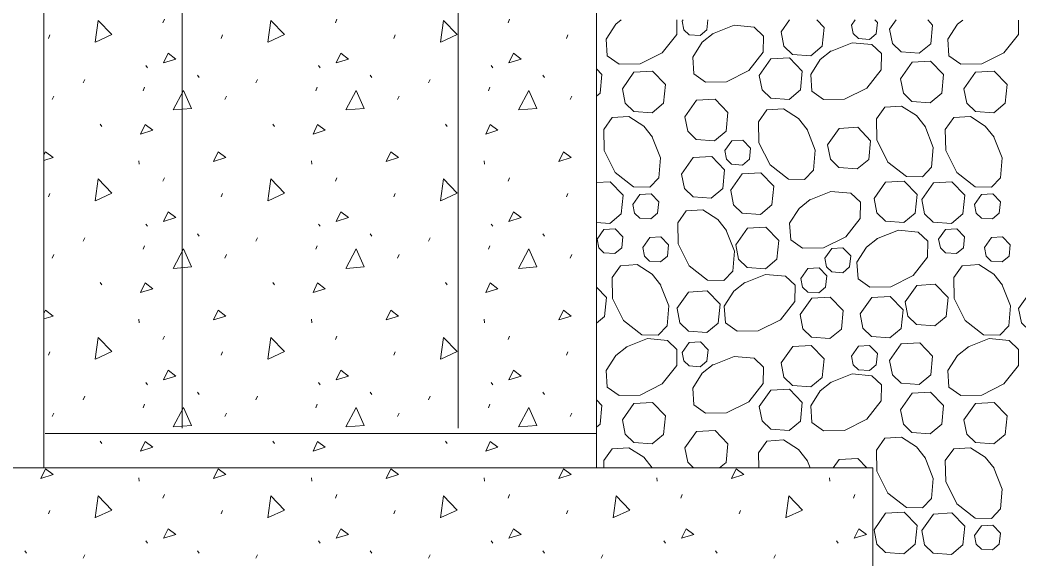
# Model space of a CAD drawing. Header units: inches. Extents: x -4443104 to -4439086, y 793046 to 798506.
# Drawn here: x -4442344.54 to -4442315.61, y 793235.86 to 793251.49 of the extents above; entities that cross this region are included whole.
import ezdxf

# ---------------------------------------------------------------- set-up
doc = ezdxf.new("R2010")
doc.units = ezdxf.units.IN
doc.header["$MEASUREMENT"] = 0
doc.layers.add('Level 1', color=7, linetype='Continuous', lineweight=0)
doc.layers.add('Level 3', color=7, linetype='Continuous', lineweight=0)

msp = doc.modelspace()

# ---------------------------------------------------------------- linework, layer by layer
at = {"layer": 'Level 1', "color": 7, "linetype": 'Continuous', "lineweight": 13}
for p, q in [((-4442340.4074, 793251.4129), (-4442340.363, 793251.5129)), ((-4442335.4074, 793251.4129), (-4442335.363, 793251.5129)), ((-4442330.4074, 793251.4129), (-4442330.363, 793251.5129)), ((-4442343.7203, 793250.9578), (-4442343.6758, 793251.0578)), ((-4442338.7203, 793250.9578), (-4442338.6758, 793251.0578)), ((-4442333.7203, 793250.9578), (-4442333.6758, 793251.0578)), ((-4442328.7203, 793250.9578), (-4442328.6758, 793251.0578)), ((-4442340.8944, 793250.17), (-4442340.8499, 793250.1034)), ((-4442335.8944, 793250.17), (-4442335.8499, 793250.1034)), ((-4442330.8944, 793250.17), (-4442330.8499, 793250.1034)), ((-4442342.7101, 793249.6703), (-4442342.6656, 793249.7702)), ((-4442339.3991, 793249.8875), (-4442339.3548, 793249.8209)), ((-4442337.7101, 793249.6703), (-4442337.6656, 793249.7702)), ((-4442334.3991, 793249.8875), (-4442334.3548, 793249.8209)), ((-4442332.7101, 793249.6703), (-4442332.6656, 793249.7702)), ((-4442329.3991, 793249.8875), (-4442329.3548, 793249.8209)), ((-4442340.9785, 793249.4384), (-4442340.934, 793249.5384)), ((-4442335.9785, 793249.4384), (-4442335.934, 793249.5384)), ((-4442330.9785, 793249.4384), (-4442330.934, 793249.5384)), ((-4442343.6093, 793249.1832), (-4442343.5648, 793249.283)), ((-4442338.6093, 793249.1832), (-4442338.5648, 793249.283)), ((-4442333.6093, 793249.1832), (-4442333.5648, 793249.283)), ((-4442328.6093, 793249.1832), (-4442328.5648, 793249.283)), ((-4442342.2216, 793248.4728), (-4442342.1773, 793248.4062)), ((-4442337.2216, 793248.4728), (-4442337.1773, 793248.4062)), ((-4442332.2216, 793248.4728), (-4442332.1773, 793248.4062)), ((-4442341.0995, 793247.4079), (-4442341.0884, 793247.308)), ((-4442336.0995, 793247.4079), (-4442336.0884, 793247.308)), ((-4442331.0995, 793247.4079), (-4442331.0884, 793247.308)), ((-4442340.4074, 793246.8188), (-4442340.363, 793246.9188)), ((-4442335.4074, 793246.8188), (-4442335.363, 793246.9188)), ((-4442330.4074, 793246.8188), (-4442330.363, 793246.9188)), ((-4442343.7203, 793246.3637), (-4442343.6758, 793246.4637)), ((-4442338.7203, 793246.3637), (-4442338.6758, 793246.4637)), ((-4442333.7203, 793246.3637), (-4442333.6758, 793246.4637)), ((-4442328.7203, 793246.3637), (-4442328.6758, 793246.4637)), ((-4442340.8944, 793245.5759), (-4442340.8499, 793245.5093)), ((-4442335.8944, 793245.5759), (-4442335.8499, 793245.5093)), ((-4442330.8944, 793245.5759), (-4442330.8499, 793245.5093)), ((-4442342.7101, 793245.0762), (-4442342.6656, 793245.176)), ((-4442339.3991, 793245.2934), (-4442339.3548, 793245.2268)), ((-4442337.7101, 793245.0762), (-4442337.6656, 793245.176)), ((-4442334.3991, 793245.2934), (-4442334.3548, 793245.2268)), ((-4442332.7101, 793245.0762), (-4442332.6656, 793245.176)), ((-4442329.3991, 793245.2934), (-4442329.3548, 793245.2268)), ((-4442340.9785, 793244.8443), (-4442340.934, 793244.9443)), ((-4442335.9785, 793244.8443), (-4442335.934, 793244.9443)), ((-4442330.9785, 793244.8443), (-4442330.934, 793244.9443)), ((-4442343.6093, 793244.589), (-4442343.5648, 793244.6889)), ((-4442338.6093, 793244.589), (-4442338.5648, 793244.6889)), ((-4442333.6093, 793244.589), (-4442333.5648, 793244.6889)), ((-4442328.6093, 793244.589), (-4442328.5648, 793244.6889)), ((-4442342.2216, 793243.8787), (-4442342.1773, 793243.812)), ((-4442337.2216, 793243.8787), (-4442337.1773, 793243.812)), ((-4442332.2216, 793243.8787), (-4442332.1773, 793243.812)), ((-4442341.0995, 793242.8138), (-4442341.0884, 793242.7139)), ((-4442336.0995, 793242.8138), (-4442336.0884, 793242.7139)), ((-4442331.0995, 793242.8138), (-4442331.0884, 793242.7139)), ((-4442340.4074, 793242.2247), (-4442340.363, 793242.3247)), ((-4442335.4074, 793242.2247), (-4442335.363, 793242.3247)), ((-4442330.4074, 793242.2247), (-4442330.363, 793242.3247)), ((-4442343.7203, 793241.7695), (-4442343.6758, 793241.8695)), ((-4442338.7203, 793241.7695), (-4442338.6758, 793241.8695)), ((-4442333.7203, 793241.7695), (-4442333.6758, 793241.8695)), ((-4442328.7203, 793241.7695), (-4442328.6758, 793241.8695)), ((-4442340.8944, 793240.9818), (-4442340.8499, 793240.9152)), ((-4442335.8944, 793240.9818), (-4442335.8499, 793240.9152)), ((-4442330.8944, 793240.9818), (-4442330.8499, 793240.9152)), ((-4442342.7101, 793240.482), (-4442342.6656, 793240.5819)), ((-4442339.3991, 793240.6993), (-4442339.3548, 793240.6327)), ((-4442337.7101, 793240.482), (-4442337.6656, 793240.5819)), ((-4442334.3991, 793240.6993), (-4442334.3548, 793240.6327)), ((-4442332.7101, 793240.482), (-4442332.6656, 793240.5819)), ((-4442329.3991, 793240.6993), (-4442329.3548, 793240.6327)), ((-4442340.9785, 793240.2502), (-4442340.934, 793240.3502)), ((-4442335.9785, 793240.2502), (-4442335.934, 793240.3502)), ((-4442330.9785, 793240.2502), (-4442330.934, 793240.3502)), ((-4442343.6093, 793239.9949), (-4442343.5648, 793240.0948)), ((-4442338.6093, 793239.9949), (-4442338.5648, 793240.0948)), ((-4442333.6093, 793239.9949), (-4442333.5648, 793240.0948)), ((-4442328.6093, 793239.9949), (-4442328.5648, 793240.0948)), ((-4442342.2216, 793239.2845), (-4442342.1773, 793239.2179)), ((-4442337.2216, 793239.2845), (-4442337.1773, 793239.2179)), ((-4442332.2216, 793239.2845), (-4442332.1773, 793239.2179)), ((-4442341.0995, 793238.2197), (-4442341.0884, 793238.1198)), ((-4442336.0995, 793238.2197), (-4442336.0884, 793238.1198)), ((-4442331.0995, 793238.2197), (-4442331.0884, 793238.1198)), ((-4442326.0995, 793238.2197), (-4442326.0884, 793238.1198)), ((-4442321.0995, 793238.2197), (-4442321.0884, 793238.1198)), ((-4442340.4074, 793237.6305), (-4442340.363, 793237.7305)), ((-4442335.4074, 793237.6305), (-4442335.363, 793237.7305)), ((-4442330.4074, 793237.6305), (-4442330.363, 793237.7305)), ((-4442325.4074, 793237.6305), (-4442325.363, 793237.7305)), ((-4442320.4074, 793237.6305), (-4442320.363, 793237.7305)), ((-4442343.7203, 793237.1754), (-4442343.6758, 793237.2754)), ((-4442338.7203, 793237.1754), (-4442338.6758, 793237.2754)), ((-4442333.7203, 793237.1754), (-4442333.6758, 793237.2754)), ((-4442328.7203, 793237.1754), (-4442328.6758, 793237.2754)), ((-4442323.7203, 793237.1754), (-4442323.6758, 793237.2754)), ((-4442340.8944, 793236.3877), (-4442340.8499, 793236.321)), ((-4442335.8944, 793236.3877), (-4442335.8499, 793236.321)), ((-4442330.8944, 793236.3877), (-4442330.8499, 793236.321)), ((-4442325.8944, 793236.3877), (-4442325.8499, 793236.321)), ((-4442320.8944, 793236.3877), (-4442320.8499, 793236.321)), ((-4442344.3991, 793236.1052), (-4442344.3548, 793236.0385)), ((-4442342.7101, 793235.8879), (-4442342.6656, 793235.9878)), ((-4442339.3991, 793236.1052), (-4442339.3548, 793236.0385)), ((-4442337.7101, 793235.8879), (-4442337.6656, 793235.9878)), ((-4442334.3991, 793236.1052), (-4442334.3548, 793236.0385)), ((-4442332.7101, 793235.8879), (-4442332.6656, 793235.9878)), ((-4442329.3991, 793236.1052), (-4442329.3548, 793236.0385)), ((-4442327.7101, 793235.8879), (-4442327.6656, 793235.9878)), ((-4442324.3991, 793236.1052), (-4442324.3548, 793236.0385)), ((-4442322.7101, 793235.8879), (-4442322.6656, 793235.9878))]:
    msp.add_line(p, q, dxfattribs=at)
at = {"layer": 'Level 1', "color": 7, "linetype": 'Continuous', "lineweight": 13, "flags": 128}
for points in [[(-4442342.3698, 793250.843), (-4442342.2818, 793251.4774), (-4442341.8843, 793251.0669), (-4442342.3594, 793250.8468)], [(-4442337.3698, 793250.843), (-4442337.2818, 793251.4774), (-4442336.8843, 793251.0669), (-4442337.3594, 793250.8468)], [(-4442332.3698, 793250.843), (-4442332.2818, 793251.4774), (-4442331.8843, 793251.0669), (-4442332.3594, 793250.8468)], [(-4442340.3853, 793250.2474), (-4442340.252, 793250.5249), (-4442340.03, 793250.3584), (-4442340.3853, 793250.2474)], [(-4442335.3853, 793250.2474), (-4442335.252, 793250.5249), (-4442335.03, 793250.3584), (-4442335.3853, 793250.2474)], [(-4442330.3853, 793250.2474), (-4442330.252, 793250.5249), (-4442330.03, 793250.3584), (-4442330.3853, 793250.2474)], [(-4442340.1078, 793248.8835), (-4442339.808, 793249.4495), (-4442339.5749, 793248.9279), (-4442340.0966, 793248.8835)], [(-4442335.1078, 793248.8835), (-4442334.808, 793249.4495), (-4442334.5749, 793248.9279), (-4442335.0966, 793248.8835)], [(-4442330.1078, 793248.8835), (-4442329.808, 793249.4495), (-4442329.5749, 793248.9279), (-4442330.0966, 793248.8835)], [(-4442341.0561, 793248.1842), (-4442340.923, 793248.4617), (-4442340.701, 793248.2952), (-4442341.0561, 793248.1842)], [(-4442336.0561, 793248.1842), (-4442335.923, 793248.4617), (-4442335.701, 793248.2952), (-4442336.0561, 793248.1842)], [(-4442331.0561, 793248.1842), (-4442330.923, 793248.4617), (-4442330.701, 793248.2952), (-4442331.0561, 793248.1842)], [(-4442343.8498, 793247.5788), (-4442343.8069, 793247.6682), (-4442343.5849, 793247.5017), (-4442343.8498, 793247.4189)], [(-4442338.94, 793247.3907), (-4442338.8069, 793247.6682), (-4442338.5849, 793247.5017), (-4442338.94, 793247.3907)], [(-4442333.94, 793247.3907), (-4442333.8069, 793247.6682), (-4442333.5849, 793247.5017), (-4442333.94, 793247.3907)], [(-4442328.94, 793247.3907), (-4442328.8069, 793247.6682), (-4442328.5849, 793247.5017), (-4442328.94, 793247.3907)], [(-4442342.3698, 793246.2489), (-4442342.2818, 793246.8833), (-4442341.8843, 793246.4728), (-4442342.3594, 793246.2527)], [(-4442337.3698, 793246.2489), (-4442337.2818, 793246.8833), (-4442336.8843, 793246.4728), (-4442337.3594, 793246.2527)], [(-4442332.3698, 793246.2489), (-4442332.2818, 793246.8833), (-4442331.8843, 793246.4728), (-4442332.3594, 793246.2527)], [(-4442340.3853, 793245.6533), (-4442340.252, 793245.9308), (-4442340.03, 793245.7643), (-4442340.3853, 793245.6533)], [(-4442335.3853, 793245.6533), (-4442335.252, 793245.9308), (-4442335.03, 793245.7643), (-4442335.3853, 793245.6533)], [(-4442330.3853, 793245.6533), (-4442330.252, 793245.9308), (-4442330.03, 793245.7643), (-4442330.3853, 793245.6533)], [(-4442340.1078, 793244.2894), (-4442339.808, 793244.8554), (-4442339.5749, 793244.3338), (-4442340.0966, 793244.2894)], [(-4442335.1078, 793244.2894), (-4442334.808, 793244.8554), (-4442334.5749, 793244.3338), (-4442335.0966, 793244.2894)], [(-4442330.1078, 793244.2894), (-4442329.808, 793244.8554), (-4442329.5749, 793244.3338), (-4442330.0966, 793244.2894)], [(-4442341.0561, 793243.59), (-4442340.923, 793243.8675), (-4442340.701, 793243.701), (-4442341.0561, 793243.59)], [(-4442336.0561, 793243.59), (-4442335.923, 793243.8675), (-4442335.701, 793243.701), (-4442336.0561, 793243.59)], [(-4442331.0561, 793243.59), (-4442330.923, 793243.8675), (-4442330.701, 793243.701), (-4442331.0561, 793243.59)], [(-4442343.8498, 793242.9847), (-4442343.8069, 793243.074), (-4442343.5849, 793242.9075), (-4442343.8498, 793242.8248)], [(-4442338.94, 793242.7965), (-4442338.8069, 793243.074), (-4442338.5849, 793242.9075), (-4442338.94, 793242.7965)], [(-4442333.94, 793242.7965), (-4442333.8069, 793243.074), (-4442333.5849, 793242.9075), (-4442333.94, 793242.7965)], [(-4442328.94, 793242.7965), (-4442328.8069, 793243.074), (-4442328.5849, 793242.9075), (-4442328.94, 793242.7965)], [(-4442342.3698, 793241.6548), (-4442342.2818, 793242.2892), (-4442341.8843, 793241.8787), (-4442342.3594, 793241.6585)], [(-4442337.3698, 793241.6548), (-4442337.2818, 793242.2892), (-4442336.8843, 793241.8787), (-4442337.3594, 793241.6585)], [(-4442332.3698, 793241.6548), (-4442332.2818, 793242.2892), (-4442331.8843, 793241.8787), (-4442332.3594, 793241.6585)], [(-4442340.3853, 793241.0592), (-4442340.252, 793241.3367), (-4442340.03, 793241.1702), (-4442340.3853, 793241.0592)], [(-4442335.3853, 793241.0592), (-4442335.252, 793241.3367), (-4442335.03, 793241.1702), (-4442335.3853, 793241.0592)], [(-4442330.3853, 793241.0592), (-4442330.252, 793241.3367), (-4442330.03, 793241.1702), (-4442330.3853, 793241.0592)], [(-4442340.1078, 793239.6953), (-4442339.808, 793240.2613), (-4442339.5749, 793239.7397), (-4442340.0966, 793239.6953)], [(-4442335.1078, 793239.6953), (-4442334.808, 793240.2613), (-4442334.5749, 793239.7397), (-4442335.0966, 793239.6953)], [(-4442330.1078, 793239.6953), (-4442329.808, 793240.2613), (-4442329.5749, 793239.7397), (-4442330.0966, 793239.6953)], [(-4442341.0561, 793238.9959), (-4442340.923, 793239.2734), (-4442340.701, 793239.1069), (-4442341.0561, 793238.9959)], [(-4442336.0561, 793238.9959), (-4442335.923, 793239.2734), (-4442335.701, 793239.1069), (-4442336.0561, 793238.9959)], [(-4442331.0561, 793238.9959), (-4442330.923, 793239.2734), (-4442330.701, 793239.1069), (-4442331.0561, 793238.9959)], [(-4442343.94, 793238.2024), (-4442343.8069, 793238.4799), (-4442343.5849, 793238.3134), (-4442343.94, 793238.2024)], [(-4442338.94, 793238.2024), (-4442338.8069, 793238.4799), (-4442338.5849, 793238.3134), (-4442338.94, 793238.2024)], [(-4442333.94, 793238.2024), (-4442333.8069, 793238.4799), (-4442333.5849, 793238.3134), (-4442333.94, 793238.2024)], [(-4442328.94, 793238.2024), (-4442328.8069, 793238.4799), (-4442328.5849, 793238.3134), (-4442328.94, 793238.2024)], [(-4442323.94, 793238.2024), (-4442323.8069, 793238.4799), (-4442323.5849, 793238.3134), (-4442323.94, 793238.2024)], [(-4442342.3698, 793237.0607), (-4442342.2818, 793237.695), (-4442341.8843, 793237.2845), (-4442342.3594, 793237.0644)], [(-4442337.3698, 793237.0607), (-4442337.2818, 793237.695), (-4442336.8843, 793237.2845), (-4442337.3594, 793237.0644)], [(-4442332.3698, 793237.0607), (-4442332.2818, 793237.695), (-4442331.8843, 793237.2845), (-4442332.3594, 793237.0644)], [(-4442327.3698, 793237.0607), (-4442327.2818, 793237.695), (-4442326.8843, 793237.2845), (-4442327.3594, 793237.0644)], [(-4442322.3698, 793237.0607), (-4442322.2818, 793237.695), (-4442321.8843, 793237.2845), (-4442322.3594, 793237.0644)], [(-4442340.3853, 793236.465), (-4442340.252, 793236.7425), (-4442340.03, 793236.576), (-4442340.3853, 793236.465)], [(-4442335.3853, 793236.465), (-4442335.252, 793236.7425), (-4442335.03, 793236.576), (-4442335.3853, 793236.465)], [(-4442330.3853, 793236.465), (-4442330.252, 793236.7425), (-4442330.03, 793236.576), (-4442330.3853, 793236.465)], [(-4442325.3853, 793236.465), (-4442325.252, 793236.7425), (-4442325.03, 793236.576), (-4442325.3853, 793236.465)], [(-4442320.3853, 793236.465), (-4442320.252, 793236.7425), (-4442320.03, 793236.576), (-4442320.3853, 793236.465)]]:
    msp.add_lwpolyline(points, dxfattribs=at)
at = {"layer": 'Level 3', "color": 7, "linetype": 'Continuous', "lineweight": 13}
for p, q in [((-4442339.8498, 793254.5059), (-4442339.8498, 793239.6533)), ((-4442331.8498, 793254.5059), (-4442331.8498, 793239.6533)), ((-4442327.8498, 793239.5059), (-4442343.8183, 793239.5059)), ((-4442319.8498, 793238.5059), (-4442319.8498, 793222.4979))]:
    msp.add_line(p, q, dxfattribs=at)
at = {"layer": 'Level 3', "color": 7, "linetype": 'Continuous', "lineweight": 0}
for p, q in [((-4442325.3635, 793251.4551), (-4442325.3382, 793251.4911)), ((-4442322.501, 793251.1481), (-4442322.2601, 793251.4908)), ((-4442320.4615, 793251.3449), (-4442320.359, 793251.4906)), ((-4442319.3598, 793251.2209), (-4442319.1704, 793251.4904)), ((-4442326.2448, 793238.5226), (-4442326.2382, 793238.5059)), ((-4442321.7605, 793238.7464), (-4442321.6651, 793238.5059))]:
    msp.add_line(p, q, dxfattribs=at)
at = {"layer": 'Level 3', "color": 7, "linetype": 'Continuous', "lineweight": 13, "flags": 128}
msp.add_lwpolyline([(-4442327.8498, 793238.5059), (-4442327.8498, 793254.5059), (-4442343.8498, 793254.5059), (-4442343.8498, 793238.5059)], dxfattribs=at)
at = {"layer": 'Level 3', "color": 7, "linetype": 'Continuous', "lineweight": 0, "flags": 128}
for points in [[(-4442325.5177, 793251.4911), (-4442325.5253, 793251.0729), (-4442325.942, 793250.5401), (-4442326.586, 793250.2181), (-4442327.193, 793250.2076), (-4442327.5345, 793250.4504), (-4442327.567, 793250.9336), (-4442327.2898, 793251.3661), (-4442327.1328, 793251.4913)], [(-4442324.6197, 793251.491), (-4442324.6483, 793251.2031), (-4442324.8473, 793251.0376), (-4442325.1653, 793251.0606), (-4442325.3148, 793251.2059), (-4442325.3633, 793251.4551)], [(-4442324.4925, 793251.0869), (-4442323.8638, 793251.3361), (-4442323.286, 793251.2864), (-4442323.0115, 793251.0254), (-4442323.0203, 793250.5566), (-4442323.437, 793250.0239), (-4442324.0808, 793249.7019), (-4442324.6878, 793249.6914), (-4442325.0293, 793249.9341), (-4442325.0618, 793250.4174), (-4442324.7845, 793250.8499), (-4442324.467, 793251.1031)], [(-4442321.4678, 793251.4907), (-4442321.255, 793251.2701), (-4442321.309, 793250.7281), (-4442321.6405, 793250.4524), (-4442322.1705, 793250.4909), (-4442322.4198, 793250.7326), (-4442322.5008, 793251.1481)], [(-4442319.7838, 793251.4905), (-4442319.7138, 793251.4179), (-4442319.7463, 793251.0929), (-4442319.945, 793250.9274), (-4442320.2633, 793250.9504), (-4442320.4128, 793251.0954), (-4442320.4613, 793251.3446)], [(-4442318.2562, 793251.4903), (-4442318.114, 793251.3429), (-4442318.168, 793250.8009), (-4442318.4995, 793250.5251), (-4442319.0293, 793250.5634), (-4442319.2788, 793250.8051), (-4442319.3595, 793251.2209)], [(-4442315.6242, 793251.49), (-4442315.6318, 793251.0729), (-4442316.0485, 793250.5401), (-4442316.6925, 793250.2181), (-4442317.2995, 793250.2076), (-4442317.641, 793250.4504), (-4442317.6735, 793250.9336), (-4442317.3963, 793251.3661), (-4442317.2407, 793251.4902)], [(-4442321.0763, 793250.5786), (-4442320.4475, 793250.8279), (-4442319.8698, 793250.7779), (-4442319.5953, 793250.5169), (-4442319.604, 793250.0481), (-4442320.0208, 793249.5156), (-4442320.6648, 793249.1936), (-4442321.2715, 793249.1829), (-4442321.6133, 793249.4256), (-4442321.6455, 793249.9091), (-4442321.3683, 793250.3414), (-4442321.0508, 793250.5946)], [(-4442323.1335, 793249.8831), (-4442322.7973, 793250.3614), (-4442322.2608, 793250.3921), (-4442321.8875, 793250.0051), (-4442321.9415, 793249.4631), (-4442322.273, 793249.1874), (-4442322.803, 793249.2259), (-4442323.0523, 793249.4676), (-4442323.1333, 793249.8831)], [(-4442327.8498, 793250.0757), (-4442327.6913, 793249.9114), (-4442327.7453, 793249.3694), (-4442327.8498, 793249.2825)], [(-4442319.0435, 793249.7894), (-4442318.7075, 793250.2676), (-4442318.1708, 793250.2981), (-4442317.7978, 793249.9114), (-4442317.8518, 793249.3694), (-4442318.1833, 793249.0936), (-4442318.713, 793249.1319), (-4442318.9623, 793249.3736), (-4442319.0433, 793249.7894)], [(-4442327.0993, 793249.4966), (-4442326.7633, 793249.9746), (-4442326.2265, 793250.0054), (-4442325.8535, 793249.6186), (-4442325.9075, 793249.0766), (-4442326.239, 793248.8006), (-4442326.7688, 793248.8391), (-4442327.018, 793249.0809), (-4442327.099, 793249.4964)], [(-4442317.2058, 793249.4966), (-4442316.8698, 793249.9746), (-4442316.333, 793250.0054), (-4442315.96, 793249.6186), (-4442316.014, 793249.0766), (-4442316.3455, 793248.8006), (-4442316.8753, 793248.8391), (-4442317.1245, 793249.0809), (-4442317.2055, 793249.4964)], [(-4442325.289, 793248.6834), (-4442324.9528, 793249.1616), (-4442324.4163, 793249.1921), (-4442324.043, 793248.8054), (-4442324.097, 793248.2634), (-4442324.4285, 793247.9876), (-4442324.9585, 793248.0259), (-4442325.2078, 793248.2679), (-4442325.2888, 793248.6834)], [(-4442321.7605, 793248.3459), (-4442321.511, 793247.7171), (-4442321.561, 793247.1394), (-4442321.822, 793246.8646), (-4442322.2908, 793246.8736), (-4442322.8233, 793247.2901), (-4442323.1453, 793247.9341), (-4442323.156, 793248.5411), (-4442322.9133, 793248.8826), (-4442322.4298, 793248.9149), (-4442321.9975, 793248.6379), (-4442321.7443, 793248.3204)], [(-4442318.344, 793248.4271), (-4442318.0948, 793247.7984), (-4442318.1448, 793247.2206), (-4442318.4058, 793246.9461), (-4442318.8745, 793246.9549), (-4442319.407, 793247.3716), (-4442319.729, 793248.0156), (-4442319.7398, 793248.6224), (-4442319.497, 793248.9641), (-4442319.0135, 793248.9964), (-4442318.5813, 793248.7194), (-4442318.328, 793248.4019)], [(-4442326.2448, 793248.1221), (-4442325.9955, 793247.4934), (-4442326.0453, 793246.9156), (-4442326.3063, 793246.6411), (-4442326.775, 793246.6499), (-4442327.3078, 793247.0666), (-4442327.6295, 793247.7106), (-4442327.6403, 793248.3174), (-4442327.3975, 793248.6591), (-4442326.9143, 793248.6914), (-4442326.4818, 793248.4144), (-4442326.2285, 793248.0969)], [(-4442316.3513, 793248.1221), (-4442316.102, 793247.4934), (-4442316.1518, 793246.9156), (-4442316.4128, 793246.6411), (-4442316.8815, 793246.6499), (-4442317.4143, 793247.0666), (-4442317.736, 793247.7106), (-4442317.7468, 793248.3174), (-4442317.504, 793248.6591), (-4442317.0208, 793248.6914), (-4442316.5883, 793248.4144), (-4442316.335, 793248.0969)], [(-4442321.1565, 793247.8701), (-4442320.8205, 793248.3484), (-4442320.2838, 793248.3789), (-4442319.9105, 793247.9921), (-4442319.9645, 793247.4501), (-4442320.296, 793247.1744), (-4442320.826, 793247.2126), (-4442321.0753, 793247.4544), (-4442321.1563, 793247.8701)], [(-4442324.134, 793247.7036), (-4442323.9323, 793247.9906), (-4442323.6103, 793248.0091), (-4442323.3865, 793247.7769), (-4442323.4188, 793247.4516), (-4442323.6178, 793247.2861), (-4442323.9358, 793247.3094), (-4442324.0853, 793247.4544), (-4442324.1338, 793247.7036)], [(-4442325.383, 793247.0231), (-4442325.047, 793247.5011), (-4442324.5103, 793247.5319), (-4442324.1373, 793247.1451), (-4442324.1913, 793246.6029), (-4442324.5228, 793246.3271), (-4442325.0528, 793246.3656), (-4442325.302, 793246.6074), (-4442325.3828, 793247.0229)], [(-4442323.9628, 793246.5484), (-4442323.6265, 793247.0264), (-4442323.09, 793247.0571), (-4442322.7168, 793246.6704), (-4442322.7708, 793246.1281), (-4442323.1023, 793245.8524), (-4442323.6323, 793245.8909), (-4442323.8815, 793246.1326), (-4442323.9625, 793246.5481)], [(-4442327.8498, 793246.7769), (-4442327.4493, 793246.7999), (-4442327.076, 793246.4129), (-4442327.13, 793245.8709), (-4442327.4618, 793245.5951), (-4442327.8498, 793245.6233)], [(-4442319.8113, 793246.3114), (-4442319.4753, 793246.7896), (-4442318.9385, 793246.8201), (-4442318.5655, 793246.4334), (-4442318.6195, 793245.8914), (-4442318.951, 793245.6156), (-4442319.4808, 793245.6539), (-4442319.73, 793245.8956), (-4442319.811, 793246.3111)], [(-4442318.4285, 793246.2909), (-4442318.0925, 793246.7691), (-4442317.5558, 793246.7999), (-4442317.1825, 793246.4129), (-4442317.2365, 793245.8709), (-4442317.5683, 793245.5951), (-4442318.098, 793245.6336), (-4442318.3473, 793245.8754), (-4442318.4283, 793246.2909)], [(-4442326.7925, 793246.1434), (-4442326.591, 793246.4301), (-4442326.2688, 793246.4486), (-4442326.045, 793246.2164), (-4442326.0775, 793245.8914), (-4442326.2763, 793245.7259), (-4442326.5943, 793245.7489), (-4442326.744, 793245.8939), (-4442326.7925, 793246.1431)], [(-4442321.6863, 793246.2676), (-4442321.0575, 793246.5169), (-4442320.4798, 793246.4669), (-4442320.2053, 793246.2059), (-4442320.214, 793245.7371), (-4442320.6308, 793245.2046), (-4442321.2748, 793244.8826), (-4442321.8815, 793244.8719), (-4442322.2233, 793245.1146), (-4442322.2555, 793245.5981), (-4442321.9783, 793246.0304), (-4442321.661, 793246.2836)], [(-4442316.899, 793246.1434), (-4442316.6975, 793246.4301), (-4442316.3753, 793246.4486), (-4442316.1515, 793246.2164), (-4442316.184, 793245.8914), (-4442316.3828, 793245.7259), (-4442316.7008, 793245.7489), (-4442316.8505, 793245.8939), (-4442316.899, 793246.1431)], [(-4442324.099, 793245.4176), (-4442323.8495, 793244.7889), (-4442323.8995, 793244.2111), (-4442324.1605, 793243.9366), (-4442324.6293, 793243.9454), (-4442325.162, 793244.3621), (-4442325.4838, 793245.0059), (-4442325.4945, 793245.6129), (-4442325.2518, 793245.9544), (-4442324.7683, 793245.9869), (-4442324.336, 793245.7096), (-4442324.0828, 793245.3921)], [(-4442327.833, 793245.1344), (-4442327.6313, 793245.4214), (-4442327.3093, 793245.4399), (-4442327.0855, 793245.2076), (-4442327.1178, 793244.8824), (-4442327.3168, 793244.7169), (-4442327.6348, 793244.7401), (-4442327.7843, 793244.8851), (-4442327.8328, 793245.1344)], [(-4442323.8133, 793244.9751), (-4442323.477, 793245.4534), (-4442322.9403, 793245.4839), (-4442322.5673, 793245.0971), (-4442322.6213, 793244.5551), (-4442322.9528, 793244.2794), (-4442323.4828, 793244.3176), (-4442323.732, 793244.5594), (-4442323.813, 793244.9751)], [(-4442317.9395, 793245.1344), (-4442317.7378, 793245.4214), (-4442317.4158, 793245.4399), (-4442317.192, 793245.2076), (-4442317.2243, 793244.8824), (-4442317.4233, 793244.7169), (-4442317.7413, 793244.7401), (-4442317.8908, 793244.8851), (-4442317.9393, 793245.1344)], [(-4442326.509, 793244.8981), (-4442326.3073, 793245.1849), (-4442325.9853, 793245.2034), (-4442325.7613, 793244.9711), (-4442325.7938, 793244.6461), (-4442325.9925, 793244.4806), (-4442326.3105, 793244.5036), (-4442326.4603, 793244.6486), (-4442326.5088, 793244.8979)], [(-4442319.7355, 793245.1444), (-4442319.1065, 793245.3936), (-4442318.529, 793245.3436), (-4442318.2543, 793245.0826), (-4442318.263, 793244.6139), (-4442318.6798, 793244.0811), (-4442319.3238, 793243.7594), (-4442319.9305, 793243.7486), (-4442320.2723, 793243.9914), (-4442320.3045, 793244.4749), (-4442320.0275, 793244.9071), (-4442319.71, 793245.1604)], [(-4442316.6155, 793244.8981), (-4442316.4138, 793245.1849), (-4442316.0918, 793245.2034), (-4442315.8678, 793244.9711), (-4442315.9003, 793244.6461), (-4442316.099, 793244.4806), (-4442316.417, 793244.5036), (-4442316.5668, 793244.6486), (-4442316.6153, 793244.8979)], [(-4442321.2338, 793244.5829), (-4442321.032, 793244.8699), (-4442320.71, 793244.8881), (-4442320.4863, 793244.6561), (-4442320.5185, 793244.3309), (-4442320.7175, 793244.1654), (-4442321.0355, 793244.1884), (-4442321.185, 793244.3334), (-4442321.2335, 793244.5829)], [(-4442326.001, 793243.8314), (-4442325.7515, 793243.2026), (-4442325.8015, 793242.6249), (-4442326.0625, 793242.3504), (-4442326.5313, 793242.3591), (-4442327.064, 793242.7759), (-4442327.3858, 793243.4199), (-4442327.3965, 793244.0266), (-4442327.1538, 793244.3684), (-4442326.6703, 793244.4006), (-4442326.238, 793244.1236), (-4442325.9848, 793243.8061)], [(-4442321.9273, 793243.9996), (-4442321.7255, 793244.2866), (-4442321.4035, 793244.3049), (-4442321.1798, 793244.0729), (-4442321.212, 793243.7476), (-4442321.411, 793243.5821), (-4442321.729, 793243.6051), (-4442321.8785, 793243.7501), (-4442321.927, 793243.9996)], [(-4442316.1075, 793243.8314), (-4442315.858, 793243.2026), (-4442315.908, 793242.6249), (-4442316.169, 793242.3504), (-4442316.6378, 793242.3591), (-4442317.1705, 793242.7759), (-4442317.4923, 793243.4199), (-4442317.503, 793244.0266), (-4442317.2603, 793244.3684), (-4442316.7768, 793244.4006), (-4442316.3445, 793244.1236), (-4442316.0913, 793243.8061)], [(-4442323.5783, 793243.8634), (-4442322.9493, 793244.1126), (-4442322.3718, 793244.0626), (-4442322.0973, 793243.8016), (-4442322.106, 793243.3329), (-4442322.5228, 793242.8004), (-4442323.1665, 793242.4784), (-4442323.7735, 793242.4676), (-4442324.115, 793242.7104), (-4442324.1475, 793243.1939), (-4442323.8703, 793243.6261), (-4442323.5528, 793243.8794)], [(-4442327.8498, 793243.7423), (-4442327.5593, 793243.4411), (-4442327.6133, 793242.8991), (-4442327.8498, 793242.7026)], [(-4442318.9118, 793243.3191), (-4442318.5758, 793243.7974), (-4442318.039, 793243.8281), (-4442317.6658, 793243.4411), (-4442317.7198, 793242.8991), (-4442318.0515, 793242.6234), (-4442318.5813, 793242.6619), (-4442318.8305, 793242.9036), (-4442318.9115, 793243.3191)], [(-4442325.5168, 793243.1261), (-4442325.1805, 793243.6044), (-4442324.6438, 793243.6349), (-4442324.2708, 793243.2481), (-4442324.3248, 793242.7061), (-4442324.6563, 793242.4304), (-4442325.1863, 793242.4686), (-4442325.4355, 793242.7104), (-4442325.5163, 793243.1261)], [(-4442321.9498, 793242.9489), (-4442321.6135, 793243.4269), (-4442321.0768, 793243.4576), (-4442320.7038, 793243.0709), (-4442320.7578, 793242.5286), (-4442321.0893, 793242.2529), (-4442321.6193, 793242.2914), (-4442321.8685, 793242.5331), (-4442321.9493, 793242.9486)], [(-4442320.2155, 793242.9686), (-4442319.8793, 793243.4466), (-4442319.3425, 793243.4774), (-4442318.9695, 793243.0906), (-4442319.0235, 793242.5484), (-4442319.355, 793242.2726), (-4442319.885, 793242.3111), (-4442320.1343, 793242.5529), (-4442320.215, 793242.9684)], [(-4442315.6233, 793243.1261), (-4442315.287, 793243.6044), (-4442314.7503, 793243.6349), (-4442314.3773, 793243.2481), (-4442314.4313, 793242.7061), (-4442314.7628, 793242.4304), (-4442315.2928, 793242.4686), (-4442315.542, 793242.7104), (-4442315.6228, 793243.1261)], [(-4442326.9978, 793242.0036), (-4442326.3688, 793242.2529), (-4442325.7913, 793242.2031), (-4442325.5168, 793241.9421), (-4442325.5253, 793241.4734), (-4442325.942, 793240.9406), (-4442326.586, 793240.6186), (-4442327.193, 793240.6081), (-4442327.5345, 793240.8509), (-4442327.567, 793241.3341), (-4442327.2898, 793241.7666), (-4442326.9723, 793242.0199)], [(-4442317.1043, 793242.0036), (-4442316.4753, 793242.2529), (-4442315.8978, 793242.2031), (-4442315.6233, 793241.9421), (-4442315.6318, 793241.4734), (-4442316.0485, 793240.9406), (-4442316.6925, 793240.6186), (-4442317.2995, 793240.6081), (-4442317.641, 793240.8509), (-4442317.6735, 793241.3341), (-4442317.3963, 793241.7666), (-4442317.0788, 793242.0199)], [(-4442325.3635, 793241.8556), (-4442325.1618, 793242.1426), (-4442324.8398, 793242.1609), (-4442324.616, 793241.9289), (-4442324.6483, 793241.6036), (-4442324.8473, 793241.4381), (-4442325.1653, 793241.4611), (-4442325.3148, 793241.6064), (-4442325.3633, 793241.8556)], [(-4442322.501, 793241.5486), (-4442322.1648, 793242.0269), (-4442321.6283, 793242.0576), (-4442321.255, 793241.6706), (-4442321.309, 793241.1286), (-4442321.6405, 793240.8529), (-4442322.1705, 793240.8914), (-4442322.4198, 793241.1331), (-4442322.5008, 793241.5486)], [(-4442320.4615, 793241.7454), (-4442320.2598, 793242.0321), (-4442319.9378, 793242.0506), (-4442319.7138, 793241.8184), (-4442319.7463, 793241.4934), (-4442319.945, 793241.3279), (-4442320.2633, 793241.3509), (-4442320.4128, 793241.4959), (-4442320.4613, 793241.7451)], [(-4442319.3598, 793241.6214), (-4442319.0238, 793242.0996), (-4442318.487, 793242.1301), (-4442318.114, 793241.7434), (-4442318.168, 793241.2014), (-4442318.4995, 793240.9256), (-4442319.0293, 793240.9639), (-4442319.2788, 793241.2056), (-4442319.3595, 793241.6214)], [(-4442324.4925, 793241.4874), (-4442323.8638, 793241.7366), (-4442323.286, 793241.6869), (-4442323.0115, 793241.4259), (-4442323.0203, 793240.9571), (-4442323.437, 793240.4244), (-4442324.0808, 793240.1024), (-4442324.6878, 793240.0919), (-4442325.0293, 793240.3346), (-4442325.0618, 793240.8179), (-4442324.7845, 793241.2504), (-4442324.467, 793241.5036)], [(-4442321.0763, 793240.9791), (-4442320.4475, 793241.2284), (-4442319.8698, 793241.1784), (-4442319.5953, 793240.9174), (-4442319.604, 793240.4486), (-4442320.0208, 793239.9161), (-4442320.6648, 793239.5941), (-4442321.2715, 793239.5834), (-4442321.6133, 793239.8261), (-4442321.6455, 793240.3096), (-4442321.3683, 793240.7419), (-4442321.0508, 793240.9951)], [(-4442323.1335, 793240.2836), (-4442322.7973, 793240.7619), (-4442322.2608, 793240.7926), (-4442321.8875, 793240.4056), (-4442321.9415, 793239.8636), (-4442322.273, 793239.5879), (-4442322.803, 793239.6264), (-4442323.0523, 793239.8681), (-4442323.1333, 793240.2836)], [(-4442319.0435, 793240.1899), (-4442318.7075, 793240.6681), (-4442318.1708, 793240.6986), (-4442317.7978, 793240.3119), (-4442317.8518, 793239.7699), (-4442318.1833, 793239.4941), (-4442318.713, 793239.5324), (-4442318.9623, 793239.7741), (-4442319.0433, 793240.1899)], [(-4442327.8498, 793240.4762), (-4442327.6913, 793240.3119), (-4442327.7453, 793239.7699), (-4442327.8498, 793239.683)], [(-4442327.0993, 793239.8971), (-4442326.7633, 793240.3751), (-4442326.2265, 793240.4059), (-4442325.8535, 793240.0191), (-4442325.9075, 793239.4771), (-4442326.239, 793239.2011), (-4442326.7688, 793239.2396), (-4442327.018, 793239.4814), (-4442327.099, 793239.8969)], [(-4442317.2058, 793239.8971), (-4442316.8698, 793240.3751), (-4442316.333, 793240.4059), (-4442315.96, 793240.0191), (-4442316.014, 793239.4771), (-4442316.3455, 793239.2011), (-4442316.8753, 793239.2396), (-4442317.1245, 793239.4814), (-4442317.2055, 793239.8969)], [(-4442325.289, 793239.0839), (-4442324.9528, 793239.5621), (-4442324.4163, 793239.5926), (-4442324.043, 793239.2059), (-4442324.097, 793238.6639), (-4442324.2869, 793238.5059)], [(-4442318.344, 793238.8276), (-4442318.0948, 793238.1989), (-4442318.1448, 793237.6211), (-4442318.4058, 793237.3466), (-4442318.8745, 793237.3554), (-4442319.407, 793237.7721), (-4442319.729, 793238.4161), (-4442319.7398, 793239.0229), (-4442319.497, 793239.3646), (-4442319.0135, 793239.3969), (-4442318.5813, 793239.1199), (-4442318.328, 793238.8024)], [(-4442327.6365, 793238.5059), (-4442327.6403, 793238.7179), (-4442327.3975, 793239.0596), (-4442326.9143, 793239.0919), (-4442326.4818, 793238.8149), (-4442326.2353, 793238.5059)], [(-4442325.0405, 793238.5059), (-4442325.2078, 793238.6684), (-4442325.2888, 793239.0839)], [(-4442323.1483, 793238.5059), (-4442323.156, 793238.9416), (-4442322.9133, 793239.2831), (-4442322.4298, 793239.3154), (-4442321.9975, 793239.0384), (-4442321.7443, 793238.7209)], [(-4442316.3513, 793238.5226), (-4442316.102, 793237.8939), (-4442316.1518, 793237.3161), (-4442316.4128, 793237.0416), (-4442316.8815, 793237.0504), (-4442317.4143, 793237.4671), (-4442317.736, 793238.1111), (-4442317.7468, 793238.7179), (-4442317.504, 793239.0596), (-4442317.0208, 793239.0919), (-4442316.5883, 793238.8149), (-4442316.335, 793238.4974)], [(-4442320.9912, 793238.5059), (-4442320.8205, 793238.7489), (-4442320.2838, 793238.7794), (-4442320.0199, 793238.5059)], [(-4442319.8113, 793236.7119), (-4442319.4753, 793237.1901), (-4442318.9385, 793237.2206), (-4442318.5655, 793236.8339), (-4442318.6195, 793236.2919), (-4442318.951, 793236.0161), (-4442319.4808, 793236.0544), (-4442319.73, 793236.2961), (-4442319.811, 793236.7116)], [(-4442318.4285, 793236.6914), (-4442318.0925, 793237.1696), (-4442317.5558, 793237.2004), (-4442317.1825, 793236.8134), (-4442317.2365, 793236.2714), (-4442317.5683, 793235.9956), (-4442318.098, 793236.0341), (-4442318.3473, 793236.2759), (-4442318.4283, 793236.6914)], [(-4442316.899, 793236.5439), (-4442316.6975, 793236.8306), (-4442316.3753, 793236.8491), (-4442316.1515, 793236.6169), (-4442316.184, 793236.2919), (-4442316.3828, 793236.1264), (-4442316.7008, 793236.1494), (-4442316.8505, 793236.2944), (-4442316.899, 793236.5436)]]:
    msp.add_lwpolyline(points, dxfattribs=at)
at = {"layer": 'Level 3', "color": 7, "linetype": 'Continuous', "lineweight": 13, "flags": 128}
msp.add_lwpolyline([(-4442351.8498, 793222.5059), (-4442319.8498, 793222.5059), (-4442319.8498, 793238.5059), (-4442351.8498, 793238.5059), (-4442351.8498, 793222.5059)], close=True, dxfattribs=at)

doc.saveas('drawing.dxf')
